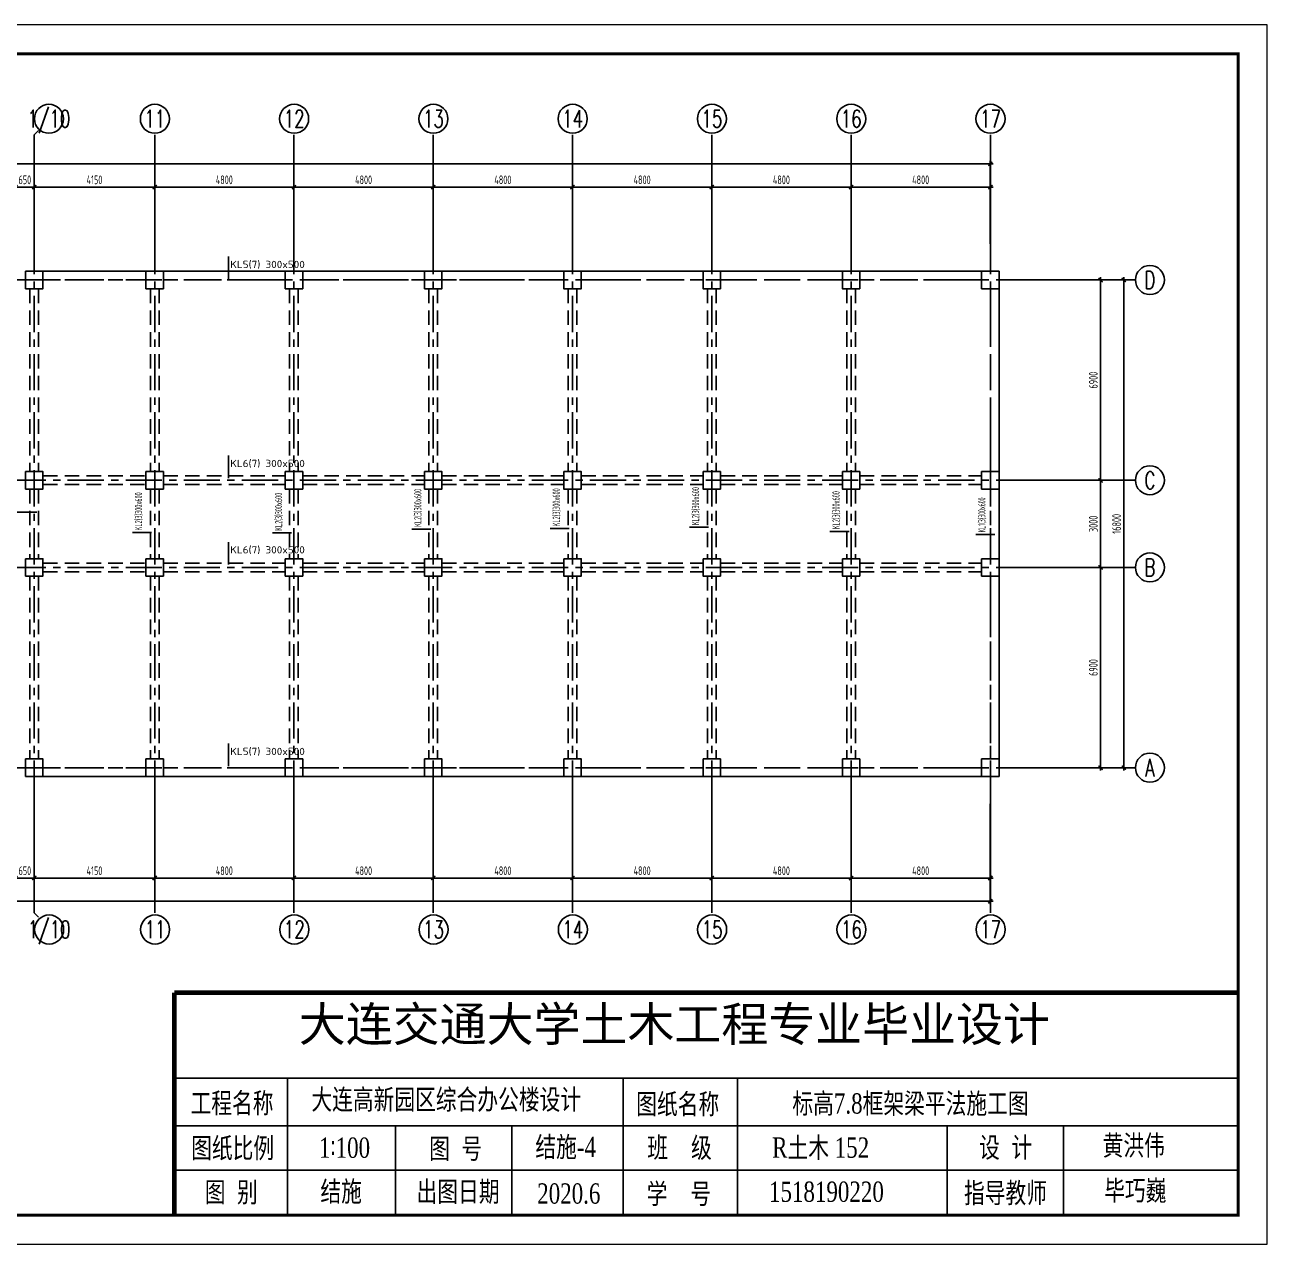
# Model space of a CAD drawing. Extents: x 50245 to 535158, y -325728 to -122983.
# Drawn here: x 360555 to 403370, y -211579 to -169579 of the extents above; entities that cross this region are included whole.
import ezdxf
from ezdxf.enums import TextEntityAlignment as Align

# ---------------------------------------------------------------- set-up
doc = ezdxf.new("R2010")
doc.units = 0
doc.header["$LTSCALE"] = 1000
doc.linetypes.add('CENTER', pattern=[2, 1.25, -0.25, 0.25, -0.25])
doc.linetypes.add('DASHED', pattern=[0.75, 0.5, -0.25])
doc.layers.get('0').update_dxf_attribs({"linetype": 'CONTINUOUS'})
doc.layers.get('Defpoints').update_dxf_attribs({"linetype": 'CONTINUOUS'})
for name, color, linetype in [('AXIS', 253, 'CENTER'), ('AXIS_DIM', 3, 'CONTINUOUS'), ('AXIS_NUM', 7, 'CONTINUOUS'), ('BEAM', 4, 'DASHED'), ('BEAM_CON', 4, 'CONTINUOUS'), ('COLU', 7, 'CONTINUOUS'), ('PUB_TEXT', 7, 'CONTINUOUS'), ('图框', 7, 'CONTINUOUS'), ('梁集中标注', 2, 'CONTINUOUS')]:
    doc.layers.add(name, color=color, linetype=linetype)
doc.layers.add('PUB_TITLE', color=7, linetype='CONTINUOUS', lineweight=0)
doc.styles.add('HZ', font='txt', dxfattribs={"bigfont": 'hztxt'})
doc.styles.add('TSSD_Axis', font='complex.shx', dxfattribs={"width": 0.7, "bigfont": 'hztxt.shx'})
doc.styles.add('TSSD_Dimension', font='tssdeng.shx', dxfattribs={"width": 0.7, "bigfont": 'hztxt.shx'})
doc.styles.add('图签', font='times.ttf', dxfattribs={"width": 0.75})
doc.dimstyles.new('TSSD_100_100', dxfattribs={"dimtxt": 300, "dimasz": 100, "dimexe": 100, "dimexo": 250, "dimgap": 100, "dimtad": 1, "dimdec": 0, "dimzin": 0, "dimdsep": 46, "dimtxsty": 'TSSD_Dimension', "dimblk": 'ARCHTICK', "dimblk1": 'ARCHTICK', "dimblk2": 'ARCHTICK', "dimcen": 0, "dimdle": 100, "dimclrt": 7, "dimadec": 0, "dimazin": 0, "dimtfac": 1, "dimtdec": 0, "dimtix": 1, "dimtmove": 2, "dimatfit": 3, "dimfxl": 1, "dimtolj": 1, "dimtzin": 0, "dimarcsym": 0})

# ---------------------------------------------------------------- blocks, each defined once
blk = doc.blocks.new('_ArchTick')
at = {"color": 0, "linetype": 'ByBlock', "const_width": 0.5}
blk.add_lwpolyline([(-0.71, -0.71), (0.71, 0.71)], dxfattribs=at)
blk = doc.blocks.new('*D198')
at = {"layer": 'AXIS_DIM', "color": 0, "lineweight": -2, "transparency": 16777216}
for p, q in [((360230, -196417), (360230, -199067)), ((360880, -196417), (360880, -199067)), ((360130, -198967), (360980, -198967))]:
    blk.add_line(p, q, dxfattribs=at)
at = {"layer": 'Defpoints', "color": 0, "transparency": 16777216}
for p in [(360230, -196167), (360880, -196167), (360880, -198967)]:
    blk.add_point(p, dxfattribs=at)
at = {"layer": 'AXIS_DIM', "color": 0, "lineweight": -2, "transparency": 16777216, "xscale": 100, "yscale": 100, "zscale": 100, "rotation": 180}
blk.add_blockref('_ArchTick', (360230, -198967), dxfattribs=at)
at = {"layer": 'AXIS_DIM', "color": 0, "lineweight": -2, "transparency": 16777216, "xscale": 100, "yscale": 100, "zscale": 100}
blk.add_blockref('_ArchTick', (360880, -198967), dxfattribs=at)
at = {"layer": 'AXIS_DIM', "color": 7, "transparency": 16777216, "insert": (360555, -198717), "char_height": 300, "attachment_point": 5, "style": 'TSSD_Dimension'}
blk.add_mtext('\\A1;650', dxfattribs=at)
blk = doc.blocks.new('*D199')
at = {"layer": 'AXIS_DIM', "color": 0, "lineweight": -2, "transparency": 16777216}
for p, q in [((360880, -196417), (360880, -199067)), ((365030, -196417), (365030, -199067)), ((360780, -198967), (365130, -198967))]:
    blk.add_line(p, q, dxfattribs=at)
at = {"layer": 'Defpoints', "color": 0, "transparency": 16777216}
for p in [(360880, -196167), (365030, -196167), (365030, -198967)]:
    blk.add_point(p, dxfattribs=at)
at = {"layer": 'AXIS_DIM', "color": 0, "lineweight": -2, "transparency": 16777216, "xscale": 100, "yscale": 100, "zscale": 100, "rotation": 180}
blk.add_blockref('_ArchTick', (360880, -198967), dxfattribs=at)
at = {"layer": 'AXIS_DIM', "color": 0, "lineweight": -2, "transparency": 16777216, "xscale": 100, "yscale": 100, "zscale": 100}
blk.add_blockref('_ArchTick', (365030, -198967), dxfattribs=at)
at = {"layer": 'AXIS_DIM', "color": 7, "transparency": 16777216, "insert": (362955, -198717), "char_height": 300, "attachment_point": 5, "style": 'TSSD_Dimension'}
blk.add_mtext('\\A1;4150', dxfattribs=at)
blk = doc.blocks.new('*D200')
at = {"layer": 'AXIS_DIM', "color": 0, "lineweight": -2, "transparency": 16777216}
for p, q in [((365030, -196417), (365030, -199067)), ((369830, -196417), (369830, -199067)), ((364930, -198967), (369930, -198967))]:
    blk.add_line(p, q, dxfattribs=at)
at = {"layer": 'Defpoints', "color": 0, "transparency": 16777216}
for p in [(365030, -196167), (369830, -196167), (369830, -198967)]:
    blk.add_point(p, dxfattribs=at)
at = {"layer": 'AXIS_DIM', "color": 0, "lineweight": -2, "transparency": 16777216, "xscale": 100, "yscale": 100, "zscale": 100, "rotation": 180}
blk.add_blockref('_ArchTick', (365030, -198967), dxfattribs=at)
at = {"layer": 'AXIS_DIM', "color": 0, "lineweight": -2, "transparency": 16777216, "xscale": 100, "yscale": 100, "zscale": 100}
blk.add_blockref('_ArchTick', (369830, -198967), dxfattribs=at)
at = {"layer": 'AXIS_DIM', "color": 7, "transparency": 16777216, "insert": (367430, -198717), "char_height": 300, "attachment_point": 5, "style": 'TSSD_Dimension'}
blk.add_mtext('\\A1;4800', dxfattribs=at)
blk = doc.blocks.new('*D201')
at = {"layer": 'AXIS_DIM', "color": 0, "lineweight": -2, "transparency": 16777216}
for p, q in [((369830, -196417), (369830, -199067)), ((374630, -196417), (374630, -199067)), ((369730, -198967), (374730, -198967))]:
    blk.add_line(p, q, dxfattribs=at)
at = {"layer": 'Defpoints', "color": 0, "transparency": 16777216}
for p in [(369830, -196167), (374630, -196167), (374630, -198967)]:
    blk.add_point(p, dxfattribs=at)
at = {"layer": 'AXIS_DIM', "color": 0, "lineweight": -2, "transparency": 16777216, "xscale": 100, "yscale": 100, "zscale": 100, "rotation": 180}
blk.add_blockref('_ArchTick', (369830, -198967), dxfattribs=at)
at = {"layer": 'AXIS_DIM', "color": 0, "lineweight": -2, "transparency": 16777216, "xscale": 100, "yscale": 100, "zscale": 100}
blk.add_blockref('_ArchTick', (374630, -198967), dxfattribs=at)
at = {"layer": 'AXIS_DIM', "color": 7, "transparency": 16777216, "insert": (372230, -198717), "char_height": 300, "attachment_point": 5, "style": 'TSSD_Dimension'}
blk.add_mtext('\\A1;4800', dxfattribs=at)
blk = doc.blocks.new('*D202')
at = {"layer": 'AXIS_DIM', "color": 0, "lineweight": -2, "transparency": 16777216}
for p, q in [((374630, -196417), (374630, -199067)), ((379430, -196417), (379430, -199067)), ((374530, -198967), (379530, -198967))]:
    blk.add_line(p, q, dxfattribs=at)
at = {"layer": 'Defpoints', "color": 0, "transparency": 16777216}
for p in [(374630, -196167), (379430, -196167), (379430, -198967)]:
    blk.add_point(p, dxfattribs=at)
at = {"layer": 'AXIS_DIM', "color": 0, "lineweight": -2, "transparency": 16777216, "xscale": 100, "yscale": 100, "zscale": 100, "rotation": 180}
blk.add_blockref('_ArchTick', (374630, -198967), dxfattribs=at)
at = {"layer": 'AXIS_DIM', "color": 0, "lineweight": -2, "transparency": 16777216, "xscale": 100, "yscale": 100, "zscale": 100}
blk.add_blockref('_ArchTick', (379430, -198967), dxfattribs=at)
at = {"layer": 'AXIS_DIM', "color": 7, "transparency": 16777216, "insert": (377030, -198717), "char_height": 300, "attachment_point": 5, "style": 'TSSD_Dimension'}
blk.add_mtext('\\A1;4800', dxfattribs=at)
blk = doc.blocks.new('*D203')
at = {"layer": 'AXIS_DIM', "color": 0, "lineweight": -2, "transparency": 16777216}
for p, q in [((379430, -196417), (379430, -199067)), ((384230, -196417), (384230, -199067)), ((379330, -198967), (384330, -198967))]:
    blk.add_line(p, q, dxfattribs=at)
at = {"layer": 'Defpoints', "color": 0, "transparency": 16777216}
for p in [(379430, -196167), (384230, -196167), (384230, -198967)]:
    blk.add_point(p, dxfattribs=at)
at = {"layer": 'AXIS_DIM', "color": 0, "lineweight": -2, "transparency": 16777216, "xscale": 100, "yscale": 100, "zscale": 100, "rotation": 180}
blk.add_blockref('_ArchTick', (379430, -198967), dxfattribs=at)
at = {"layer": 'AXIS_DIM', "color": 0, "lineweight": -2, "transparency": 16777216, "xscale": 100, "yscale": 100, "zscale": 100}
blk.add_blockref('_ArchTick', (384230, -198967), dxfattribs=at)
at = {"layer": 'AXIS_DIM', "color": 7, "transparency": 16777216, "insert": (381830, -198717), "char_height": 300, "attachment_point": 5, "style": 'TSSD_Dimension'}
blk.add_mtext('\\A1;4800', dxfattribs=at)
blk = doc.blocks.new('*D204')
at = {"layer": 'AXIS_DIM', "color": 0, "lineweight": -2, "transparency": 16777216}
for p, q in [((384230, -196417), (384230, -199067)), ((389030, -196417), (389030, -199067)), ((384130, -198967), (389130, -198967))]:
    blk.add_line(p, q, dxfattribs=at)
at = {"layer": 'Defpoints', "color": 0, "transparency": 16777216}
for p in [(384230, -196167), (389030, -196167), (389030, -198967)]:
    blk.add_point(p, dxfattribs=at)
at = {"layer": 'AXIS_DIM', "color": 0, "lineweight": -2, "transparency": 16777216, "xscale": 100, "yscale": 100, "zscale": 100, "rotation": 180}
blk.add_blockref('_ArchTick', (384230, -198967), dxfattribs=at)
at = {"layer": 'AXIS_DIM', "color": 0, "lineweight": -2, "transparency": 16777216, "xscale": 100, "yscale": 100, "zscale": 100}
blk.add_blockref('_ArchTick', (389030, -198967), dxfattribs=at)
at = {"layer": 'AXIS_DIM', "color": 7, "transparency": 16777216, "insert": (386630, -198717), "char_height": 300, "attachment_point": 5, "style": 'TSSD_Dimension'}
blk.add_mtext('\\A1;4800', dxfattribs=at)
blk = doc.blocks.new('*D205')
at = {"layer": 'AXIS_DIM', "color": 0, "lineweight": -2, "transparency": 16777216}
for p, q in [((389030, -196417), (389030, -199067)), ((393830, -196417), (393830, -199067)), ((388930, -198967), (393930, -198967))]:
    blk.add_line(p, q, dxfattribs=at)
at = {"layer": 'Defpoints', "color": 0, "transparency": 16777216}
for p in [(389030, -196167), (393830, -196167), (393830, -198967)]:
    blk.add_point(p, dxfattribs=at)
at = {"layer": 'AXIS_DIM', "color": 0, "lineweight": -2, "transparency": 16777216, "xscale": 100, "yscale": 100, "zscale": 100, "rotation": 180}
blk.add_blockref('_ArchTick', (389030, -198967), dxfattribs=at)
at = {"layer": 'AXIS_DIM', "color": 0, "lineweight": -2, "transparency": 16777216, "xscale": 100, "yscale": 100, "zscale": 100}
blk.add_blockref('_ArchTick', (393830, -198967), dxfattribs=at)
at = {"layer": 'AXIS_DIM', "color": 7, "transparency": 16777216, "insert": (391430, -198717), "char_height": 300, "attachment_point": 5, "style": 'TSSD_Dimension'}
blk.add_mtext('\\A1;4800', dxfattribs=at)
blk = doc.blocks.new('*D206')
at = {"layer": 'AXIS_DIM', "color": 0, "lineweight": -2, "transparency": 16777216}
for p, q in [((317030, -196417), (317030, -199867)), ((393830, -196417), (393830, -199867)), ((316930, -199767), (393930, -199767))]:
    blk.add_line(p, q, dxfattribs=at)
at = {"layer": 'Defpoints', "color": 0, "transparency": 16777216}
for p in [(317030, -196167), (393830, -196167), (393830, -199767)]:
    blk.add_point(p, dxfattribs=at)
at = {"layer": 'AXIS_DIM', "color": 0, "lineweight": -2, "transparency": 16777216, "xscale": 100, "yscale": 100, "zscale": 100, "rotation": 180}
blk.add_blockref('_ArchTick', (317030, -199767), dxfattribs=at)
at = {"layer": 'AXIS_DIM', "color": 0, "lineweight": -2, "transparency": 16777216, "xscale": 100, "yscale": 100, "zscale": 100}
blk.add_blockref('_ArchTick', (393830, -199767), dxfattribs=at)
at = {"layer": 'AXIS_DIM', "color": 7, "transparency": 16777216, "insert": (355430, -199517), "char_height": 300, "attachment_point": 5, "style": 'TSSD_Dimension'}
blk.add_mtext('\\A1;76800', dxfattribs=at)
blk = doc.blocks.new('*D220')
at = {"layer": 'AXIS_DIM', "color": 0, "lineweight": -2, "transparency": 16777216}
for p, q in [((360230, -177117), (360230, -175067)), ((360880, -177117), (360880, -175067)), ((360130, -175167), (360980, -175167))]:
    blk.add_line(p, q, dxfattribs=at)
at = {"layer": 'Defpoints', "color": 0, "transparency": 16777216}
for p in [(360880, -175167), (360230, -177367), (360880, -177367)]:
    blk.add_point(p, dxfattribs=at)
at = {"layer": 'AXIS_DIM', "color": 0, "lineweight": -2, "transparency": 16777216, "xscale": 100, "yscale": 100, "zscale": 100, "rotation": 180}
blk.add_blockref('_ArchTick', (360230, -175167), dxfattribs=at)
at = {"layer": 'AXIS_DIM', "color": 0, "lineweight": -2, "transparency": 16777216, "xscale": 100, "yscale": 100, "zscale": 100}
blk.add_blockref('_ArchTick', (360880, -175167), dxfattribs=at)
at = {"layer": 'AXIS_DIM', "color": 7, "transparency": 16777216, "insert": (360555, -174917), "char_height": 300, "attachment_point": 5, "style": 'TSSD_Dimension'}
blk.add_mtext('\\A1;650', dxfattribs=at)
blk = doc.blocks.new('*D221')
at = {"layer": 'AXIS_DIM', "color": 0, "lineweight": -2, "transparency": 16777216}
for p, q in [((360880, -177117), (360880, -175067)), ((365030, -177117), (365030, -175067)), ((360780, -175167), (365130, -175167))]:
    blk.add_line(p, q, dxfattribs=at)
at = {"layer": 'Defpoints', "color": 0, "transparency": 16777216}
for p in [(365030, -175167), (360880, -177367), (365030, -177367)]:
    blk.add_point(p, dxfattribs=at)
at = {"layer": 'AXIS_DIM', "color": 0, "lineweight": -2, "transparency": 16777216, "xscale": 100, "yscale": 100, "zscale": 100, "rotation": 180}
blk.add_blockref('_ArchTick', (360880, -175167), dxfattribs=at)
at = {"layer": 'AXIS_DIM', "color": 0, "lineweight": -2, "transparency": 16777216, "xscale": 100, "yscale": 100, "zscale": 100}
blk.add_blockref('_ArchTick', (365030, -175167), dxfattribs=at)
at = {"layer": 'AXIS_DIM', "color": 7, "transparency": 16777216, "insert": (362955, -174917), "char_height": 300, "attachment_point": 5, "style": 'TSSD_Dimension'}
blk.add_mtext('\\A1;4150', dxfattribs=at)
blk = doc.blocks.new('*D222')
at = {"layer": 'AXIS_DIM', "color": 0, "lineweight": -2, "transparency": 16777216}
for p, q in [((365030, -177117), (365030, -175067)), ((369830, -177117), (369830, -175067)), ((364930, -175167), (369930, -175167))]:
    blk.add_line(p, q, dxfattribs=at)
at = {"layer": 'Defpoints', "color": 0, "transparency": 16777216}
for p in [(369830, -175167), (365030, -177367), (369830, -177367)]:
    blk.add_point(p, dxfattribs=at)
at = {"layer": 'AXIS_DIM', "color": 0, "lineweight": -2, "transparency": 16777216, "xscale": 100, "yscale": 100, "zscale": 100, "rotation": 180}
blk.add_blockref('_ArchTick', (365030, -175167), dxfattribs=at)
at = {"layer": 'AXIS_DIM', "color": 0, "lineweight": -2, "transparency": 16777216, "xscale": 100, "yscale": 100, "zscale": 100}
blk.add_blockref('_ArchTick', (369830, -175167), dxfattribs=at)
at = {"layer": 'AXIS_DIM', "color": 7, "transparency": 16777216, "insert": (367430, -174917), "char_height": 300, "attachment_point": 5, "style": 'TSSD_Dimension'}
blk.add_mtext('\\A1;4800', dxfattribs=at)
blk = doc.blocks.new('*D223')
at = {"layer": 'AXIS_DIM', "color": 0, "lineweight": -2, "transparency": 16777216}
for p, q in [((369830, -177117), (369830, -175067)), ((374630, -177117), (374630, -175067)), ((369730, -175167), (374730, -175167))]:
    blk.add_line(p, q, dxfattribs=at)
at = {"layer": 'Defpoints', "color": 0, "transparency": 16777216}
for p in [(374630, -175167), (369830, -177367), (374630, -177367)]:
    blk.add_point(p, dxfattribs=at)
at = {"layer": 'AXIS_DIM', "color": 0, "lineweight": -2, "transparency": 16777216, "xscale": 100, "yscale": 100, "zscale": 100, "rotation": 180}
blk.add_blockref('_ArchTick', (369830, -175167), dxfattribs=at)
at = {"layer": 'AXIS_DIM', "color": 0, "lineweight": -2, "transparency": 16777216, "xscale": 100, "yscale": 100, "zscale": 100}
blk.add_blockref('_ArchTick', (374630, -175167), dxfattribs=at)
at = {"layer": 'AXIS_DIM', "color": 7, "transparency": 16777216, "insert": (372230, -174917), "char_height": 300, "attachment_point": 5, "style": 'TSSD_Dimension'}
blk.add_mtext('\\A1;4800', dxfattribs=at)
blk = doc.blocks.new('*D224')
at = {"layer": 'AXIS_DIM', "color": 0, "lineweight": -2, "transparency": 16777216}
for p, q in [((374630, -177117), (374630, -175067)), ((379430, -177117), (379430, -175067)), ((374530, -175167), (379530, -175167))]:
    blk.add_line(p, q, dxfattribs=at)
at = {"layer": 'Defpoints', "color": 0, "transparency": 16777216}
for p in [(379430, -175167), (374630, -177367), (379430, -177367)]:
    blk.add_point(p, dxfattribs=at)
at = {"layer": 'AXIS_DIM', "color": 0, "lineweight": -2, "transparency": 16777216, "xscale": 100, "yscale": 100, "zscale": 100, "rotation": 180}
blk.add_blockref('_ArchTick', (374630, -175167), dxfattribs=at)
at = {"layer": 'AXIS_DIM', "color": 0, "lineweight": -2, "transparency": 16777216, "xscale": 100, "yscale": 100, "zscale": 100}
blk.add_blockref('_ArchTick', (379430, -175167), dxfattribs=at)
at = {"layer": 'AXIS_DIM', "color": 7, "transparency": 16777216, "insert": (377030, -174917), "char_height": 300, "attachment_point": 5, "style": 'TSSD_Dimension'}
blk.add_mtext('\\A1;4800', dxfattribs=at)
blk = doc.blocks.new('*D225')
at = {"layer": 'AXIS_DIM', "color": 0, "lineweight": -2, "transparency": 16777216}
for p, q in [((379430, -177117), (379430, -175067)), ((384230, -177117), (384230, -175067)), ((379330, -175167), (384330, -175167))]:
    blk.add_line(p, q, dxfattribs=at)
at = {"layer": 'Defpoints', "color": 0, "transparency": 16777216}
for p in [(384230, -175167), (379430, -177367), (384230, -177367)]:
    blk.add_point(p, dxfattribs=at)
at = {"layer": 'AXIS_DIM', "color": 0, "lineweight": -2, "transparency": 16777216, "xscale": 100, "yscale": 100, "zscale": 100, "rotation": 180}
blk.add_blockref('_ArchTick', (379430, -175167), dxfattribs=at)
at = {"layer": 'AXIS_DIM', "color": 0, "lineweight": -2, "transparency": 16777216, "xscale": 100, "yscale": 100, "zscale": 100}
blk.add_blockref('_ArchTick', (384230, -175167), dxfattribs=at)
at = {"layer": 'AXIS_DIM', "color": 7, "transparency": 16777216, "insert": (381830, -174917), "char_height": 300, "attachment_point": 5, "style": 'TSSD_Dimension'}
blk.add_mtext('\\A1;4800', dxfattribs=at)
blk = doc.blocks.new('*D226')
at = {"layer": 'AXIS_DIM', "color": 0, "lineweight": -2, "transparency": 16777216}
for p, q in [((384230, -177117), (384230, -175067)), ((389030, -177117), (389030, -175067)), ((384130, -175167), (389130, -175167))]:
    blk.add_line(p, q, dxfattribs=at)
at = {"layer": 'Defpoints', "color": 0, "transparency": 16777216}
for p in [(389030, -175167), (384230, -177367), (389030, -177367)]:
    blk.add_point(p, dxfattribs=at)
at = {"layer": 'AXIS_DIM', "color": 0, "lineweight": -2, "transparency": 16777216, "xscale": 100, "yscale": 100, "zscale": 100, "rotation": 180}
blk.add_blockref('_ArchTick', (384230, -175167), dxfattribs=at)
at = {"layer": 'AXIS_DIM', "color": 0, "lineweight": -2, "transparency": 16777216, "xscale": 100, "yscale": 100, "zscale": 100}
blk.add_blockref('_ArchTick', (389030, -175167), dxfattribs=at)
at = {"layer": 'AXIS_DIM', "color": 7, "transparency": 16777216, "insert": (386630, -174917), "char_height": 300, "attachment_point": 5, "style": 'TSSD_Dimension'}
blk.add_mtext('\\A1;4800', dxfattribs=at)
blk = doc.blocks.new('*D227')
at = {"layer": 'AXIS_DIM', "color": 0, "lineweight": -2, "transparency": 16777216}
for p, q in [((389030, -177117), (389030, -175067)), ((393830, -177117), (393830, -175067)), ((388930, -175167), (393930, -175167))]:
    blk.add_line(p, q, dxfattribs=at)
at = {"layer": 'Defpoints', "color": 0, "transparency": 16777216}
for p in [(393830, -175167), (389030, -177367), (393830, -177367)]:
    blk.add_point(p, dxfattribs=at)
at = {"layer": 'AXIS_DIM', "color": 0, "lineweight": -2, "transparency": 16777216, "xscale": 100, "yscale": 100, "zscale": 100, "rotation": 180}
blk.add_blockref('_ArchTick', (389030, -175167), dxfattribs=at)
at = {"layer": 'AXIS_DIM', "color": 0, "lineweight": -2, "transparency": 16777216, "xscale": 100, "yscale": 100, "zscale": 100}
blk.add_blockref('_ArchTick', (393830, -175167), dxfattribs=at)
at = {"layer": 'AXIS_DIM', "color": 7, "transparency": 16777216, "insert": (391430, -174917), "char_height": 300, "attachment_point": 5, "style": 'TSSD_Dimension'}
blk.add_mtext('\\A1;4800', dxfattribs=at)
blk = doc.blocks.new('*D228')
at = {"layer": 'AXIS_DIM', "color": 0, "lineweight": -2, "transparency": 16777216}
for p, q in [((316930, -174367), (393930, -174367)), ((317030, -177117), (317030, -174267)), ((393830, -177117), (393830, -174267))]:
    blk.add_line(p, q, dxfattribs=at)
at = {"layer": 'Defpoints', "color": 0, "transparency": 16777216}
for p in [(393830, -174367), (317030, -177367), (393830, -177367)]:
    blk.add_point(p, dxfattribs=at)
at = {"layer": 'AXIS_DIM', "color": 0, "lineweight": -2, "transparency": 16777216, "xscale": 100, "yscale": 100, "zscale": 100, "rotation": 180}
blk.add_blockref('_ArchTick', (317030, -174367), dxfattribs=at)
at = {"layer": 'AXIS_DIM', "color": 0, "lineweight": -2, "transparency": 16777216, "xscale": 100, "yscale": 100, "zscale": 100}
blk.add_blockref('_ArchTick', (393830, -174367), dxfattribs=at)
at = {"layer": 'AXIS_DIM', "color": 7, "transparency": 16777216, "insert": (355430, -174117), "char_height": 300, "attachment_point": 5, "style": 'TSSD_Dimension'}
blk.add_mtext('\\A1;76800', dxfattribs=at)
blk = doc.blocks.new('ts_axno')
at = {"color": 0, "linetype": 'ByBlock', "lineweight": -2}
blk.add_circle((0, 0), 0.5, dxfattribs=at)
at = {"color": 0, "linetype": 'ByBlock', "lineweight": -2, "style": 'TSSD_Axis', "width": 0.7}
blk.add_attdef('A', text='', height=0.6, dxfattribs=at).set_placement((0, 0), align=Align.MIDDLE_CENTER)
blk = doc.blocks.new('*D229')
at = {"layer": 'AXIS_DIM', "color": 0, "lineweight": -2, "transparency": 16777216}
for p, q in [((395080, -188267), (397730, -188267)), ((397630, -195267), (397630, -188167)), ((395080, -195167), (397730, -195167))]:
    blk.add_line(p, q, dxfattribs=at)
at = {"layer": 'Defpoints', "color": 0, "transparency": 16777216}
for p in [(394830, -188267), (397630, -188267), (394830, -195167)]:
    blk.add_point(p, dxfattribs=at)
at = {"layer": 'AXIS_DIM', "color": 0, "lineweight": -2, "transparency": 16777216, "xscale": 100, "yscale": 100, "zscale": 100}
for p, rotation in [((397630, -188267), 90), ((397630, -195167), 270)]:
    blk.add_blockref('_ArchTick', p, dxfattribs=dict(at, rotation=rotation))
at = {"layer": 'AXIS_DIM', "color": 7, "transparency": 16777216, "insert": (397380, -191717), "char_height": 300, "attachment_point": 5, "rotation": 90, "style": 'TSSD_Dimension'}
blk.add_mtext('\\A1;6900', dxfattribs=at)
blk = doc.blocks.new('*D230')
at = {"layer": 'AXIS_DIM', "color": 0, "lineweight": -2, "transparency": 16777216}
for p, q in [((395080, -185267), (397730, -185267)), ((397630, -188367), (397630, -185167)), ((395080, -188267), (397730, -188267))]:
    blk.add_line(p, q, dxfattribs=at)
at = {"layer": 'Defpoints', "color": 0, "transparency": 16777216}
for p in [(394830, -185267), (397630, -185267), (394830, -188267)]:
    blk.add_point(p, dxfattribs=at)
at = {"layer": 'AXIS_DIM', "color": 0, "lineweight": -2, "transparency": 16777216, "xscale": 100, "yscale": 100, "zscale": 100}
for p, rotation in [((397630, -185267), 90), ((397630, -188267), 270)]:
    blk.add_blockref('_ArchTick', p, dxfattribs=dict(at, rotation=rotation))
at = {"layer": 'AXIS_DIM', "color": 7, "transparency": 16777216, "insert": (397380, -186767), "char_height": 300, "attachment_point": 5, "rotation": 90, "style": 'TSSD_Dimension'}
blk.add_mtext('\\A1;3000', dxfattribs=at)
blk = doc.blocks.new('*D231')
at = {"layer": 'AXIS_DIM', "color": 0, "lineweight": -2, "transparency": 16777216}
for p, q in [((395080, -178367), (397730, -178367)), ((397630, -185367), (397630, -178267)), ((395080, -185267), (397730, -185267))]:
    blk.add_line(p, q, dxfattribs=at)
at = {"layer": 'Defpoints', "color": 0, "transparency": 16777216}
for p in [(394830, -178367), (397630, -178367), (394830, -185267)]:
    blk.add_point(p, dxfattribs=at)
at = {"layer": 'AXIS_DIM', "color": 0, "lineweight": -2, "transparency": 16777216, "xscale": 100, "yscale": 100, "zscale": 100}
for p, rotation in [((397630, -178367), 90), ((397630, -185267), 270)]:
    blk.add_blockref('_ArchTick', p, dxfattribs=dict(at, rotation=rotation))
at = {"layer": 'AXIS_DIM', "color": 7, "transparency": 16777216, "insert": (397380, -181817), "char_height": 300, "attachment_point": 5, "rotation": 90, "style": 'TSSD_Dimension'}
blk.add_mtext('\\A1;6900', dxfattribs=at)
blk = doc.blocks.new('*D232')
at = {"layer": 'AXIS_DIM', "color": 0, "lineweight": -2, "transparency": 16777216}
for p, q in [((395080, -178367), (398530, -178367)), ((398430, -195267), (398430, -178267)), ((395080, -195167), (398530, -195167))]:
    blk.add_line(p, q, dxfattribs=at)
at = {"layer": 'Defpoints', "color": 0, "transparency": 16777216}
for p in [(394830, -178367), (398430, -178367), (394830, -195167)]:
    blk.add_point(p, dxfattribs=at)
at = {"layer": 'AXIS_DIM', "color": 0, "lineweight": -2, "transparency": 16777216, "xscale": 100, "yscale": 100, "zscale": 100}
for p, rotation in [((398430, -178367), 90), ((398430, -195167), 270)]:
    blk.add_blockref('_ArchTick', p, dxfattribs=dict(at, rotation=rotation))
at = {"layer": 'AXIS_DIM', "color": 7, "transparency": 16777216, "insert": (398180, -186767), "char_height": 300, "attachment_point": 5, "rotation": 90, "style": 'TSSD_Dimension'}
blk.add_mtext('\\A1;16800', dxfattribs=at)

msp = doc.modelspace()

# ---------------------------------------------------------------- linework, layer by layer
at = {"color": 7, "lineweight": -3}
for p, q in [((365703, -205858.9), (402370.4, -205858.9)), ((369602.5, -210579), (369602.5, -205858.9)), ((381174.4, -205858.9), (381174.4, -210579)), ((385120, -210579), (385120, -205858.9)), ((365703, -207504.3), (402370.4, -207504.3)), ((373328.3, -207504.3), (373328.3, -210579)), ((377339.7, -207504.3), (377339.7, -210579)), ((392343.2, -207504.3), (392343.2, -210579)), ((396354.5, -207504.3), (396354.5, -210579)), ((365703, -209036.1), (402370.4, -209036.1))]:
    msp.add_line(p, q, dxfattribs=at)
at = {"color": 7, "lineweight": -3, "const_width": 158.1}
for points in [[(365703, -202915.1), (402370.4, -202915.1)], [(365703, -202915.1), (365703, -210579)]]:
    msp.add_lwpolyline(points, dxfattribs=at)
at = {"layer": 'AXIS'}
for p, q in [((360880.3, -196167.1), (360880.3, -177367.1)), ((365030.3, -196167.1), (365030.3, -177367.1)), ((369830.3, -196167.1), (369830.3, -177367.1)), ((374630.3, -196167.1), (374630.3, -177367.1)), ((379430.3, -196167.1), (379430.3, -177367.1)), ((384230.3, -196167.1), (384230.3, -177367.1)), ((384230.3, -196167.1), (384230.3, -177367.1)), ((389030.3, -196167.1), (389030.3, -177367.1)), ((393830.3, -196167.1), (393830.3, -177367.1)), ((316030.3, -178367.1), (394830.3, -178367.1)), ((316030.3, -185267.1), (394830.3, -185267.1)), ((316030.3, -185267.1), (394830.3, -185267.1)), ((316030.3, -188267.1), (394830.3, -188267.1)), ((316030.3, -188267.1), (394830.3, -188267.1)), ((316030.3, -195167.1), (394830.3, -195167.1)), ((316030.3, -195167.1), (394830.3, -195167.1))]:
    msp.add_line(p, q, dxfattribs=at)
at = {"layer": 'AXIS_NUM'}
for p, q in [((360880.3, -173367.1), (361026.7, -173220.7)), ((360880.3, -177367.1), (360880.3, -173367.1)), ((365030.3, -177367.1), (365030.3, -173367.1)), ((369830.3, -177367.1), (369830.3, -173367.1)), ((374630.3, -177367.1), (374630.3, -173367.1)), ((379430.3, -177367.1), (379430.3, -173367.1)), ((384230.3, -177367.1), (384230.3, -173367.1)), ((389030.3, -177367.1), (389030.3, -173367.1)), ((393830.3, -177367.1), (393830.3, -173367.1)), ((394830.3, -178367.1), (398830.3, -178367.1)), ((394830.3, -185267.1), (398830.3, -185267.1)), ((394830.3, -188267.1), (398830.3, -188267.1)), ((394830.3, -195167.1), (398830.3, -195167.1)), ((360880.3, -196167.1), (360880.3, -200167.1)), ((365030.3, -196167.1), (365030.3, -200167.1)), ((369830.3, -196167.1), (369830.3, -200167.1)), ((374630.3, -196167.1), (374630.3, -200167.1)), ((379430.3, -196167.1), (379430.3, -200167.1)), ((384230.3, -196167.1), (384230.3, -200167.1)), ((389030.3, -196167.1), (389030.3, -200167.1)), ((393830.3, -196167.1), (393830.3, -200167.1)), ((360880.3, -200167.1), (361026.7, -200313.5))]:
    msp.add_line(p, q, dxfattribs=at)
at = {"layer": 'BEAM'}
for p, q in [((361180.3, -178367.1), (364730.3, -178367.1)), ((365330.3, -178367.1), (369530.3, -178367.1)), ((370130.3, -178367.1), (374330.3, -178367.1)), ((374930.3, -178367.1), (379130.3, -178367.1)), ((379730.3, -178367.1), (383930.3, -178367.1)), ((384530.3, -178367.1), (388730.3, -178367.1)), ((389330.3, -178367.1), (393530.3, -178367.1)), ((360730.3, -178667.1), (360730.3, -184967.1)), ((361030.3, -178667.1), (361030.3, -184967.1)), ((364880.3, -178667.1), (364880.3, -184967.1)), ((365180.3, -178667.1), (365180.3, -184967.1)), ((369680.3, -178667.1), (369680.3, -184967.1)), ((369980.3, -178667.1), (369980.3, -184967.1)), ((374480.3, -178667.1), (374480.3, -184967.1)), ((374780.3, -178667.1), (374780.3, -184967.1)), ((379280.3, -178667.1), (379280.3, -184967.1)), ((379580.3, -178667.1), (379580.3, -184967.1)), ((384080.3, -178667.1), (384080.3, -184967.1)), ((384380.3, -178667.1), (384380.3, -184967.1)), ((388880.3, -178667.1), (388880.3, -184967.1)), ((389180.3, -178667.1), (389180.3, -184967.1)), ((393830.3, -178667.1), (393830.3, -184967.1)), ((361180.3, -185117.1), (364730.3, -185117.1)), ((365330.3, -185117.1), (369530.3, -185117.1)), ((370130.3, -185117.1), (374330.3, -185117.1)), ((374930.3, -185117.1), (379130.3, -185117.1)), ((379730.3, -185117.1), (383930.3, -185117.1)), ((384530.3, -185117.1), (388730.3, -185117.1)), ((389330.3, -185117.1), (393530.3, -185117.1)), ((360730.3, -185567.1), (360730.3, -187967.1)), ((361030.3, -185567.1), (361030.3, -187967.1)), ((361180.3, -185417.1), (364730.3, -185417.1)), ((364880.3, -185567.1), (364880.3, -187967.1)), ((365180.3, -185567.1), (365180.3, -187967.1)), ((365330.3, -185417.1), (369530.3, -185417.1)), ((369680.3, -185567.1), (369680.3, -187967.1)), ((369980.3, -185567.1), (369980.3, -187967.1)), ((370130.3, -185417.1), (374330.3, -185417.1)), ((374480.3, -185567.1), (374480.3, -187967.1)), ((374780.3, -185567.1), (374780.3, -187967.1)), ((374930.3, -185417.1), (379130.3, -185417.1)), ((379280.3, -185567.1), (379280.3, -187967.1)), ((379580.3, -185567.1), (379580.3, -187967.1)), ((379730.3, -185417.1), (383930.3, -185417.1)), ((384080.3, -185567.1), (384080.3, -187967.1)), ((384380.3, -185567.1), (384380.3, -187967.1)), ((384530.3, -185417.1), (388730.3, -185417.1)), ((388880.3, -185567.1), (388880.3, -187967.1)), ((389180.3, -185567.1), (389180.3, -187967.1)), ((389330.3, -185417.1), (393530.3, -185417.1)), ((393830.3, -185567.1), (393830.3, -187967.1)), ((361180.3, -188117.1), (364730.3, -188117.1)), ((365330.3, -188117.1), (369530.3, -188117.1)), ((370130.3, -188117.1), (374330.3, -188117.1)), ((374930.3, -188117.1), (379130.3, -188117.1)), ((379730.3, -188117.1), (383930.3, -188117.1)), ((384530.3, -188117.1), (388730.3, -188117.1)), ((389330.3, -188117.1), (393530.3, -188117.1)), ((360730.3, -188567.1), (360730.3, -194867.1)), ((361030.3, -188567.1), (361030.3, -194867.1)), ((361180.3, -188417.1), (364730.3, -188417.1)), ((364880.3, -188567.1), (364880.3, -194867.1)), ((365180.3, -188567.1), (365180.3, -194867.1)), ((365330.3, -188417.1), (369530.3, -188417.1)), ((369680.3, -188567.1), (369680.3, -194867.1)), ((369980.3, -188567.1), (369980.3, -194867.1)), ((370130.3, -188417.1), (374330.3, -188417.1)), ((374480.3, -188567.1), (374480.3, -194867.1)), ((374780.3, -188567.1), (374780.3, -194867.1)), ((374930.3, -188417.1), (379130.3, -188417.1)), ((379280.3, -188567.1), (379280.3, -194867.1)), ((379580.3, -188567.1), (379580.3, -194867.1)), ((379730.3, -188417.1), (383930.3, -188417.1)), ((384080.3, -188567.1), (384080.3, -194867.1)), ((384380.3, -188567.1), (384380.3, -194867.1)), ((384530.3, -188417.1), (388730.3, -188417.1)), ((388880.3, -188567.1), (388880.3, -194867.1)), ((389180.3, -188567.1), (389180.3, -194867.1)), ((389330.3, -188417.1), (393530.3, -188417.1)), ((393830.3, -188567.1), (393830.3, -194867.1)), ((361180.3, -195167.1), (364730.3, -195167.1)), ((365330.3, -195167.1), (369530.3, -195167.1)), ((370130.3, -195167.1), (374330.3, -195167.1)), ((374930.3, -195167.1), (379130.3, -195167.1)), ((379730.3, -195167.1), (383930.3, -195167.1)), ((384530.3, -195167.1), (388730.3, -195167.1)), ((389330.3, -195167.1), (393530.3, -195167.1))]:
    msp.add_line(p, q, dxfattribs=at)
at = {"layer": 'BEAM_CON'}
for p, q in [((361180.3, -178067.1), (364730.3, -178067.1)), ((365330.3, -178067.1), (369530.3, -178067.1)), ((370130.3, -178067.1), (374330.3, -178067.1)), ((374930.3, -178067.1), (379130.3, -178067.1)), ((379730.3, -178067.1), (383930.3, -178067.1)), ((384530.3, -178067.1), (388730.3, -178067.1)), ((389330.3, -178067.1), (393530.3, -178067.1)), ((394130.3, -178667.1), (394130.3, -184967.1)), ((394130.3, -185567.1), (394130.3, -187967.1)), ((394130.3, -188567.1), (394130.3, -194867.1)), ((361180.3, -195467.1), (364730.3, -195467.1)), ((365330.3, -195467.1), (369530.3, -195467.1)), ((370130.3, -195467.1), (374330.3, -195467.1)), ((374930.3, -195467.1), (379130.3, -195467.1)), ((379730.3, -195467.1), (383930.3, -195467.1)), ((384530.3, -195467.1), (388730.3, -195467.1)), ((389330.3, -195467.1), (393530.3, -195467.1))]:
    msp.add_line(p, q, dxfattribs=at)
at = {"layer": 'COLU'}
for points in [[(360580.3, -178067.1), (361180.3, -178067.1), (361180.3, -178667.1), (360580.3, -178667.1)], [(364730.3, -178067.1), (365330.3, -178067.1), (365330.3, -178667.1), (364730.3, -178667.1)], [(369530.3, -178067.1), (370130.3, -178067.1), (370130.3, -178667.1), (369530.3, -178667.1)], [(374330.3, -178067.1), (374930.3, -178067.1), (374930.3, -178667.1), (374330.3, -178667.1)], [(379130.3, -178067.1), (379730.3, -178067.1), (379730.3, -178667.1), (379130.3, -178667.1)], [(383930.3, -178067.1), (384530.3, -178067.1), (384530.3, -178667.1), (383930.3, -178667.1)], [(388730.3, -178067.1), (389330.3, -178067.1), (389330.3, -178667.1), (388730.3, -178667.1)], [(393530.3, -178067.1), (394130.3, -178067.1), (394130.3, -178667.1), (393530.3, -178667.1)], [(360580.3, -184967.1), (361180.3, -184967.1), (361180.3, -185567.1), (360580.3, -185567.1)], [(364730.3, -184967.1), (365330.3, -184967.1), (365330.3, -185567.1), (364730.3, -185567.1)], [(369530.3, -184967.1), (370130.3, -184967.1), (370130.3, -185567.1), (369530.3, -185567.1)], [(374330.3, -184967.1), (374930.3, -184967.1), (374930.3, -185567.1), (374330.3, -185567.1)], [(379130.3, -184967.1), (379730.3, -184967.1), (379730.3, -185567.1), (379130.3, -185567.1)], [(383930.3, -184967.1), (384530.3, -184967.1), (384530.3, -185567.1), (383930.3, -185567.1)], [(388730.3, -184967.1), (389330.3, -184967.1), (389330.3, -185567.1), (388730.3, -185567.1)], [(393530.3, -184967.1), (394130.3, -184967.1), (394130.3, -185567.1), (393530.3, -185567.1)], [(360580.3, -187967.1), (361180.3, -187967.1), (361180.3, -188567.1), (360580.3, -188567.1)], [(364730.3, -187967.1), (365330.3, -187967.1), (365330.3, -188567.1), (364730.3, -188567.1)], [(369530.3, -187967.1), (370130.3, -187967.1), (370130.3, -188567.1), (369530.3, -188567.1)], [(374330.3, -187967.1), (374930.3, -187967.1), (374930.3, -188567.1), (374330.3, -188567.1)], [(379130.3, -187967.1), (379730.3, -187967.1), (379730.3, -188567.1), (379130.3, -188567.1)], [(383930.3, -187967.1), (384530.3, -187967.1), (384530.3, -188567.1), (383930.3, -188567.1)], [(388730.3, -187967.1), (389330.3, -187967.1), (389330.3, -188567.1), (388730.3, -188567.1)], [(393530.3, -187967.1), (394130.3, -187967.1), (394130.3, -188567.1), (393530.3, -188567.1)], [(360580.3, -194867.1), (361180.3, -194867.1), (361180.3, -195467.1), (360580.3, -195467.1)], [(364730.3, -194867.1), (365330.3, -194867.1), (365330.3, -195467.1), (364730.3, -195467.1)], [(369530.3, -194867.1), (370130.3, -194867.1), (370130.3, -195467.1), (369530.3, -195467.1)], [(374330.3, -194867.1), (374930.3, -194867.1), (374930.3, -195467.1), (374330.3, -195467.1)], [(379130.3, -194867.1), (379730.3, -194867.1), (379730.3, -195467.1), (379130.3, -195467.1)], [(383930.3, -194867.1), (384530.3, -194867.1), (384530.3, -195467.1), (383930.3, -195467.1)], [(388730.3, -194867.1), (389330.3, -194867.1), (389330.3, -195467.1), (388730.3, -195467.1)], [(393530.3, -194867.1), (394130.3, -194867.1), (394130.3, -195467.1), (393530.3, -195467.1)]]:
    msp.add_lwpolyline(points, close=True, dxfattribs=at)
at = {"layer": 'PUB_TEXT'}
msp.add_line((402370.4, -210579), (402370.4, -205579), dxfattribs=at)
at = {"layer": 'PUB_TITLE'}
msp.add_lwpolyline([(299270.4, -211579), (403370.4, -211579), (403370.4, -169579), (299270.4, -169579)], close=True, dxfattribs=at)
at = {"layer": 'PUB_TITLE', "const_width": 100}
msp.add_lwpolyline([(301770.4, -210579), (402370.4, -210579), (402370.4, -170579), (301770.4, -170579)], close=True, dxfattribs=at)
at = {"layer": '图框'}
for p, q in [((402370.4, -202915.1), (402370.4, -210579)), ((365703, -210579), (402370.4, -210579)), ((402370.4, -210579), (384370.4, -210579))]:
    msp.add_line(p, q, dxfattribs=at)
at = {"layer": '梁集中标注'}
for p, q in [((367570.5, -178336.8), (367570.5, -177563.6)), ((367570.5, -185191.8), (367570.5, -184418.6)), ((360962.9, -186366.1), (359783.6, -186366.1)), ((364920.4, -187067), (364262.5, -187067)), ((369746.7, -187081.3), (369088.8, -187081.3)), ((374546, -186947.3), (373888.1, -186947.3)), ((379319.4, -186928.4), (378661.6, -186928.4)), ((384118.3, -186887.1), (383460.5, -186887.1)), ((388960.3, -187025.4), (388302.4, -187025.4)), ((367570.5, -188167.3), (367570.5, -187394.1)), ((393986, -187138.5), (393328.1, -187138.5)), ((367570.5, -195112.2), (367570.5, -194339))]:
    msp.add_line(p, q, dxfattribs=at)

# ---------------------------------------------------------------- block references
at = {"layer": 'AXIS_NUM'}
ref = msp.add_blockref('ts_axno', (361385.7, -172813.3), dxfattribs=dict(at, xscale=1000, yscale=1000, zscale=1000))
ref.add_attrib('11', '1/10', dxfattribs={"height": 600, "style": 'TSSD_Axis', "width": 0.7}).set_placement((361385.7, -172813.3), align=Align.MIDDLE_CENTER)
ref = msp.add_blockref('ts_axno', (365035.7, -172813.3), dxfattribs=dict(at, xscale=1000, yscale=1000, zscale=1000))
ref.add_attrib('12', '11', dxfattribs={"height": 600, "style": 'TSSD_Axis', "width": 0.7}).set_placement((365035.7, -172813.3), align=Align.MIDDLE_CENTER)
ref = msp.add_blockref('ts_axno', (369835.7, -172813.3), dxfattribs=dict(at, xscale=1000, yscale=1000, zscale=1000))
ref.add_attrib('13', '12', dxfattribs={"height": 600, "style": 'TSSD_Axis', "width": 0.7}).set_placement((369835.7, -172813.3), align=Align.MIDDLE_CENTER)
ref = msp.add_blockref('ts_axno', (374635.7, -172813.3), dxfattribs=dict(at, xscale=1000, yscale=1000, zscale=1000))
ref.add_attrib('14', '13', dxfattribs={"height": 600, "style": 'TSSD_Axis', "width": 0.7}).set_placement((374635.7, -172813.3), align=Align.MIDDLE_CENTER)
ref = msp.add_blockref('ts_axno', (379435.7, -172813.3), dxfattribs=dict(at, xscale=1000, yscale=1000, zscale=1000))
ref.add_attrib('15', '14', dxfattribs={"height": 600, "style": 'TSSD_Axis', "width": 0.7}).set_placement((379435.7, -172813.3), align=Align.MIDDLE_CENTER)
ref = msp.add_blockref('ts_axno', (384235.7, -172813.3), dxfattribs=dict(at, xscale=1000, yscale=1000, zscale=1000))
ref.add_attrib('16', '15', dxfattribs={"height": 600, "style": 'TSSD_Axis', "width": 0.7}).set_placement((384235.7, -172813.3), align=Align.MIDDLE_CENTER)
ref = msp.add_blockref('ts_axno', (389035.7, -172813.3), dxfattribs=dict(at, xscale=1000, yscale=1000, zscale=1000))
ref.add_attrib('17', '16', dxfattribs={"height": 600, "style": 'TSSD_Axis', "width": 0.7}).set_placement((389035.7, -172813.3), align=Align.MIDDLE_CENTER)
ref = msp.add_blockref('ts_axno', (393835.7, -172813.3), dxfattribs=dict(at, xscale=1000, yscale=1000, zscale=1000))
ref.add_attrib('18', '17', dxfattribs={"height": 600, "style": 'TSSD_Axis', "width": 0.7}).set_placement((393835.7, -172813.3), align=Align.MIDDLE_CENTER)
ref = msp.add_blockref('ts_axno', (399330.3, -178367.1), dxfattribs=dict(at, xscale=1000, yscale=1000, zscale=1000))
ref.add_attrib('D', 'D', dxfattribs={"height": 600, "style": 'TSSD_Axis', "width": 0.7}).set_placement((399330.3, -178367.1), align=Align.MIDDLE_CENTER)
ref = msp.add_blockref('ts_axno', (399330.3, -185267.1), dxfattribs=dict(at, xscale=1000, yscale=1000, zscale=1000))
ref.add_attrib('C', 'C', dxfattribs={"height": 600, "style": 'TSSD_Axis', "width": 0.7}).set_placement((399330.3, -185267.1), align=Align.MIDDLE_CENTER)
ref = msp.add_blockref('ts_axno', (399330.3, -188267.1), dxfattribs=dict(at, xscale=1000, yscale=1000, zscale=1000))
ref.add_attrib('B', 'B', dxfattribs={"height": 600, "style": 'TSSD_Axis', "width": 0.7}).set_placement((399330.3, -188267.1), align=Align.MIDDLE_CENTER)
ref = msp.add_blockref('ts_axno', (399330.3, -195167.1), dxfattribs=dict(at, xscale=1000, yscale=1000, zscale=1000))
ref.add_attrib('A', 'A', dxfattribs={"height": 600, "style": 'TSSD_Axis', "width": 0.7}).set_placement((399330.3, -195167.1), align=Align.MIDDLE_CENTER)
ref = msp.add_blockref('ts_axno', (361392.2, -200741.1), dxfattribs=dict(at, xscale=1000, yscale=1000, zscale=1000))
ref.add_attrib('11', '1/10', dxfattribs={"height": 600, "style": 'TSSD_Axis', "width": 0.7}).set_placement((361392.2, -200741.1), align=Align.MIDDLE_CENTER)
ref = msp.add_blockref('ts_axno', (365042.2, -200741.1), dxfattribs=dict(at, xscale=1000, yscale=1000, zscale=1000))
ref.add_attrib('12', '11', dxfattribs={"height": 600, "style": 'TSSD_Axis', "width": 0.7}).set_placement((365042.2, -200741.1), align=Align.MIDDLE_CENTER)
ref = msp.add_blockref('ts_axno', (369842.2, -200741.1), dxfattribs=dict(at, xscale=1000, yscale=1000, zscale=1000))
ref.add_attrib('13', '12', dxfattribs={"height": 600, "style": 'TSSD_Axis', "width": 0.7}).set_placement((369842.2, -200741.1), align=Align.MIDDLE_CENTER)
ref = msp.add_blockref('ts_axno', (374642.2, -200741.1), dxfattribs=dict(at, xscale=1000, yscale=1000, zscale=1000))
ref.add_attrib('14', '13', dxfattribs={"height": 600, "style": 'TSSD_Axis', "width": 0.7}).set_placement((374642.2, -200741.1), align=Align.MIDDLE_CENTER)
ref = msp.add_blockref('ts_axno', (379442.2, -200741.1), dxfattribs=dict(at, xscale=1000, yscale=1000, zscale=1000))
ref.add_attrib('15', '14', dxfattribs={"height": 600, "style": 'TSSD_Axis', "width": 0.7}).set_placement((379442.2, -200741.1), align=Align.MIDDLE_CENTER)
ref = msp.add_blockref('ts_axno', (384242.2, -200741.1), dxfattribs=dict(at, xscale=1000, yscale=1000, zscale=1000))
ref.add_attrib('16', '15', dxfattribs={"height": 600, "style": 'TSSD_Axis', "width": 0.7}).set_placement((384242.2, -200741.1), align=Align.MIDDLE_CENTER)
ref = msp.add_blockref('ts_axno', (389042.2, -200741.1), dxfattribs=dict(at, xscale=1000, yscale=1000, zscale=1000))
ref.add_attrib('17', '16', dxfattribs={"height": 600, "style": 'TSSD_Axis', "width": 0.7}).set_placement((389042.2, -200741.1), align=Align.MIDDLE_CENTER)
ref = msp.add_blockref('ts_axno', (393842.2, -200741.1), dxfattribs=dict(at, xscale=1000, yscale=1000, zscale=1000))
ref.add_attrib('18', '17', dxfattribs={"height": 600, "style": 'TSSD_Axis', "width": 0.7}).set_placement((393842.2, -200741.1), align=Align.MIDDLE_CENTER)

# ---------------------------------------------------------------- texts
at = {"color": 7, "lineweight": -3, "style": '图签', "width": 0.75}
for s, height, p in [('工程名称', 699.03, (367694.7, -206705.5)), ('大连高新园区综合办公楼设计', 699.031, (375077.6, -206581.3)), ('图纸名称', 699.03, (383056.3, -206739.7)), ('标高7.8框架梁平法施工图', 699.031, (391078.3, -206719.7)), ('图纸比例', 699.03, (367717.3, -208255.2)), ('1∶100', 699.03, (371571.9, -208255.2)), ('图  号', 699.03, (375403, -208293.5)), ('结施-4', 699.03, (379193.9, -208215)), ('班    级', 699.03, (383118.2, -208240.2)), ('     R土木 152', 699.031, (387487.6, -208240.2)), ('设  计', 699.03, (394357.3, -208236.3)), ('黄洪伟', 699.03, (398772.4, -208162.3)), ('图  别', 699.03, (367670.1, -209784.7)), ('结施', 699.03, (371456.8, -209746.9)), ('出图日期', 699.03, (375486.7, -209757.6)), ('指导教师', 699.03, (394352.2, -209801.2)), ('毕巧巍', 699.03, (398826.2, -209717.2)), ('2020.6', 699.03, (379303.1, -209836.5)), ('学    号', 699.03, (383098.5, -209823.6)), ('       1518190220', 699.031, (387487.6, -209772))]:
    msp.add_text(s, height=height, dxfattribs=at).set_placement(p, align=Align.MIDDLE)
at = {"lineweight": -3, "insert": (367577.6, -203406.4), "char_height": 1186.116, "width": 59622.093, "attachment_point": 1, "style": 'HZ'}
msp.add_mtext('\\pt2.093e+004;{\\fFangSong|b0|i0|c134|p49;   大连交通大学土木工程专业毕业设计}', dxfattribs=at)
at = {"layer": '梁集中标注', "style": 'TSSD_Dimension', "width": 1.020746}
for s, p, p2 in [('KL5(7) 300x500', (367631.8, -177956.5), (370204.3, -177956.5)), ('KL6(7) 300x500', (367631.8, -184811.5), (370204.3, -184811.5)), ('KL6(7) 300x500', (367631.8, -187787), (370204.3, -187787)), ('KL5(7) 300x500', (367631.8, -194731.9), (370204.3, -194731.9))]:
    msp.add_text(s, height=250, dxfattribs=at).set_placement(p, p2, align=Align.FIT)
at = {"layer": '梁集中标注', "style": 'TSSD_Dimension'}
for s, width, p, p2 in [('KL2(3)300x600             ', 0.629016, (364597.8, -186988), (364597.8, -184415.5)), ('KL2(3)300x600             ', 0.629016, (369424.1, -187002.3), (369424.1, -184429.8)), ('KL2(3)300x600             ', 0.629016, (374223.5, -186868.3), (374223.5, -184295.8)), ('KL2(3)300x600             ', 0.629016, (378996.9, -186849.4), (378996.9, -184276.9)), ('KL2(3)300x600             ', 0.629016, (383795.8, -186808.1), (383795.8, -184235.6)), ('KL2(3)300x600             ', 0.629016, (388637.7, -186946.4), (388637.7, -184373.9)), ('KL1(3)300x600               ', 0.592512, (393663.5, -187059.5), (393663.5, -184487))]:
    msp.add_text(s, height=250, rotation=90, dxfattribs=dict(at, width=width)).set_placement(p, p2, align=Align.FIT)

# ---------------------------------------------------------------- dimensions: what is measured, and where the dimension line sits
at = {"layer": 'AXIS_DIM'}
for base, p1, p2, picture, middle in [((393830.3, -174367.1), (317030.3, -177367.1), (393830.3, -177367.1), '*D228', (355430.3, -174117.1)), ((360880.3, -175167.1), (360230.3, -177367.1), (360880.3, -177367.1), '*D220', (360555.3, -174917.1)), ((365030.3, -175167.1), (360880.3, -177367.1), (365030.3, -177367.1), '*D221', (362955.3, -174917.1)), ((369830.3, -175167.1), (365030.3, -177367.1), (369830.3, -177367.1), '*D222', (367430.3, -174917.1)), ((374630.3, -175167.1), (369830.3, -177367.1), (374630.3, -177367.1), '*D223', (372230.3, -174917.1)), ((379430.3, -175167.1), (374630.3, -177367.1), (379430.3, -177367.1), '*D224', (377030.3, -174917.1)), ((384230.3, -175167.1), (379430.3, -177367.1), (384230.3, -177367.1), '*D225', (381830.3, -174917.1)), ((389030.3, -175167.1), (384230.3, -177367.1), (389030.3, -177367.1), '*D226', (386630.3, -174917.1)), ((393830.3, -175167.1), (389030.3, -177367.1), (393830.3, -177367.1), '*D227', (391430.3, -174917.1))]:
    dim = msp.add_linear_dim(base=base, p1=p1, p2=p2, dimstyle='TSSD_100_100', dxfattribs=at)
    dim.commit()
    dim.dimension.update_dxf_attribs({"geometry": picture, "text_midpoint": middle})
for base, p1, p2, angle, picture, middle in [((397630.3, -178367.1), (394830.3, -185267.1), (394830.3, -178367.1), 270, '*D231', (397380.3, -181817.1)), ((398430.3, -178367.1), (394830.3, -195167.1), (394830.3, -178367.1), 270, '*D232', (398180.3, -186767.1)), ((397630.3, -185267.1), (394830.3, -188267.1), (394830.3, -185267.1), 270, '*D230', (397380.3, -186767.1)), ((397630.3, -188267.1), (394830.3, -195167.1), (394830.3, -188267.1), 270, '*D229', (397380.3, -191717.1)), ((393830.3, -199767.1), (317030.3, -196167.1), (393830.3, -196167.1), 180, '*D206', (355430.3, -199517.1)), ((360880.3, -198967.1), (360230.3, -196167.1), (360880.3, -196167.1), 180, '*D198', (360555.3, -198717.1)), ((365030.3, -198967.1), (360880.3, -196167.1), (365030.3, -196167.1), 180, '*D199', (362955.3, -198717.1)), ((369830.3, -198967.1), (365030.3, -196167.1), (369830.3, -196167.1), 180, '*D200', (367430.3, -198717.1)), ((374630.3, -198967.1), (369830.3, -196167.1), (374630.3, -196167.1), 180, '*D201', (372230.3, -198717.1)), ((379430.3, -198967.1), (374630.3, -196167.1), (379430.3, -196167.1), 180, '*D202', (377030.3, -198717.1)), ((384230.3, -198967.1), (379430.3, -196167.1), (384230.3, -196167.1), 180, '*D203', (381830.3, -198717.1)), ((389030.3, -198967.1), (384230.3, -196167.1), (389030.3, -196167.1), 180, '*D204', (386630.3, -198717.1)), ((393830.3, -198967.1), (389030.3, -196167.1), (393830.3, -196167.1), 180, '*D205', (391430.3, -198717.1))]:
    dim = msp.add_linear_dim(base=base, p1=p1, p2=p2, angle=angle, dimstyle='TSSD_100_100', dxfattribs=at)
    dim.commit()
    dim.dimension.update_dxf_attribs({"geometry": picture, "text_midpoint": middle})

doc.saveas('drawing.dxf')
